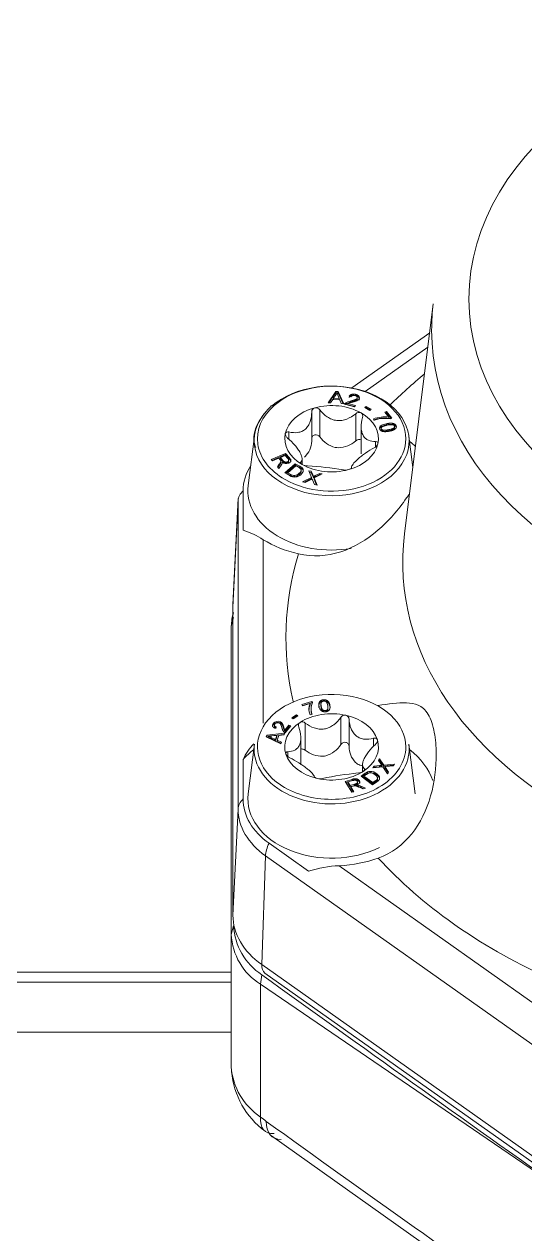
# Model space of a CAD drawing. Header units: millimetres. Extents: x 113490 to 142599, y -20467 to 115.
# Drawn here: x 125789 to 125818.9, y -7414.4 to -7342.2 of the extents above; entities that cross this region are included whole.
import ezdxf

# ---------------------------------------------------------------- set-up
doc = ezdxf.new("R2010")
doc.units = ezdxf.units.MM
doc.layers.add('DV1_0', color=7, linetype='Continuous')

msp = doc.modelspace()

# ---------------------------------------------------------------- linework, layer by layer
at = {"layer": 'DV1_0', "color": 7, "linetype": 'Continuous', "lineweight": 15}
for p, q in [((125813.425, -7358.865), (125811.701, -7372.603)), ((125813.206, -7360.609), (125808.559, -7363.895)), ((125807.138, -7364.785), (125807.606, -7364.104)), ((125807.606, -7364.175), (125807.185, -7364.788)), ((125807.413, -7364.587), (125807.278, -7364.794)), ((125807.83, -7364.613), (125807.413, -7364.587)), ((125807.595, -7364.314), (125807.46, -7364.514)), ((125807.46, -7364.514), (125807.799, -7364.534)), ((125807.46, -7364.514), (125807.46, -7364.585)), ((125807.46, -7364.585), (125807.799, -7364.605)), ((125807.606, -7364.104), (125807.606, -7364.175)), ((125807.606, -7364.104), (125807.749, -7364.113)), ((125807.749, -7364.183), (125807.606, -7364.175)), ((125807.799, -7364.534), (125807.718, -7364.333)), ((125807.749, -7364.113), (125807.749, -7364.183)), ((125807.749, -7364.113), (125808.07, -7364.842)), ((125808.038, -7364.84), (125807.749, -7364.183)), ((125807.799, -7364.534), (125807.799, -7364.605)), ((125807.92, -7364.833), (125807.83, -7364.613)), ((125808.501, -7364.435), (125808.388, -7364.395)), ((125808.881, -7364.542), (125808.881, -7364.471)), ((125806.16, -7365.334), (125806.16, -7366.953)), ((125807.278, -7364.794), (125807.138, -7364.785)), ((125808.07, -7364.842), (125807.92, -7364.833)), ((125808.725, -7365.029), (125808.108, -7364.86)), ((125808.153, -7364.808), (125808.153, -7364.872)), ((125808.31, -7364.826), (125808.31, -7364.897)), ((125808.31, -7364.826), (125808.767, -7364.951)), ((125808.734, -7365.012), (125808.31, -7364.897)), ((125808.481, -7364.682), (125808.481, -7364.753)), ((125808.767, -7364.951), (125808.725, -7365.029)), ((125809.342, -7365.062), (125809.422, -7364.996)), ((125809.63, -7365.235), (125809.342, -7365.062)), ((125809.422, -7365.066), (125809.391, -7365.092)), ((125809.422, -7364.996), (125809.422, -7365.066)), ((125809.422, -7364.996), (125809.71, -7365.169)), ((125809.661, -7365.21), (125809.422, -7365.066)), ((125809.71, -7365.169), (125809.63, -7365.235)), ((125810.522, -7365.345), (125810.623, -7365.302)), ((125810.77, -7365.643), (125810.522, -7365.345)), ((125810.623, -7365.302), (125810.623, -7365.373)), ((125810.623, -7365.302), (125810.951, -7365.697)), ((125809.907, -7365.818), (125809.843, -7365.741)), ((125810.623, -7365.373), (125810.565, -7365.397)), ((125810.908, -7365.715), (125810.623, -7365.373)), ((125810.77, -7365.643), (125810.77, -7365.714)), ((125810.951, -7365.697), (125810.869, -7365.731)), ((125802.736, -7366.77), (125802.369, -7369.729)), ((125809.114, -7366.21), (125809.114, -7367.824)), ((125810.258, -7366.179), (125810.258, -7366.25)), ((125810.311, -7366.304), (125810.311, -7366.375)), ((125811.111, -7366.279), (125811.111, -7366.208)), ((125812.197, -7368.654), (125811.963, -7366.77)), ((125803.74, -7368.178), (125804.591, -7367.806)), ((125803.81, -7368.258), (125803.74, -7368.178)), ((125804.591, -7367.877), (125803.785, -7368.23)), ((125804.188, -7368.093), (125803.81, -7368.258)), ((125804.269, -7368.185), (125804.188, -7368.093)), ((125804.567, -7367.927), (125804.285, -7368.05)), ((125804.285, -7368.05), (125804.435, -7368.221)), ((125804.285, -7368.05), (125804.285, -7368.121)), ((125804.285, -7368.121), (125804.435, -7368.292)), ((125804.733, -7368.117), (125804.567, -7367.927)), ((125804.591, -7367.806), (125804.824, -7368.073)), ((125804.591, -7367.806), (125804.591, -7367.877)), ((125804.824, -7368.144), (125804.591, -7367.877)), ((125804.782, -7368.286), (125804.782, -7368.216)), ((125805.585, -7368.464), (125805.585, -7368.116)), ((125804.117, -7368.608), (125804.224, -7368.451)), ((125804.204, -7368.708), (125804.117, -7368.608)), ((125804.224, -7368.522), (125804.144, -7368.639)), ((125804.344, -7368.502), (125804.204, -7368.708)), ((125804.224, -7368.451), (125804.224, -7368.522)), ((125804.312, -7368.344), (125804.312, -7368.273)), ((125804.4, -7368.321), (125804.4, -7368.384)), ((125804.558, -7368.972), (125805.178, -7368.418)), ((125805.178, -7368.488), (125804.607, -7369)), ((125805.209, -7368.541), (125804.735, -7368.965)), ((125805.178, -7368.418), (125805.448, -7368.569)), ((125805.178, -7368.418), (125805.178, -7368.488)), ((125805.448, -7368.639), (125805.178, -7368.488)), ((125805.374, -7368.634), (125805.209, -7368.541)), ((125805.526, -7368.878), (125805.526, -7368.807)), ((125805.579, -7368.655), (125805.579, -7368.726)), ((125805.65, -7368.759), (125805.65, -7368.829)), ((125806.151, -7369.239), (125805.985, -7368.839)), ((125805.985, -7368.839), (125806.133, -7368.875)), ((125806.133, -7368.946), (125806.017, -7368.917)), ((125806.133, -7368.875), (125806.223, -7369.088)), ((125806.133, -7368.875), (125806.133, -7368.946)), ((125806.223, -7369.159), (125806.133, -7368.946)), ((125804.841, -7369.131), (125804.558, -7368.972)), ((125804.735, -7368.965), (125804.903, -7369.059)), ((125804.735, -7368.965), (125804.735, -7369.036)), ((125804.735, -7369.036), (125804.903, -7369.129)), ((125805.138, -7369.127), (125805.138, -7369.198)), ((125805.617, -7369.497), (125806.151, -7369.239)), ((125805.768, -7369.534), (125805.617, -7369.497)), ((125806.151, -7369.31), (125805.714, -7369.521)), ((125806.119, -7369.36), (125805.768, -7369.534)), ((125806.187, -7369.323), (125806.12, -7369.36)), ((125806.151, -7369.239), (125806.151, -7369.31)), ((125806.207, -7369.374), (125806.187, -7369.323)), ((125806.331, -7369.67), (125806.207, -7369.374)), ((125806.223, -7369.088), (125806.223, -7369.159)), ((125806.259, -7369.189), (125806.259, -7369.259)), ((125806.783, -7369.032), (125806.3, -7369.271)), ((125806.3, -7369.271), (125806.484, -7369.708)), ((125806.3, -7369.271), (125806.3, -7369.342)), ((125806.451, -7369.7), (125806.3, -7369.342)), ((125806.484, -7369.708), (125806.331, -7369.67)), ((125806.371, -7369.131), (125806.646, -7368.999)), ((125806.646, -7369.07), (125806.371, -7369.202)), ((125806.371, -7369.131), (125806.371, -7369.202)), ((125806.646, -7368.999), (125806.783, -7369.032)), ((125806.646, -7368.999), (125806.646, -7369.07)), ((125806.687, -7369.08), (125806.646, -7369.07)), ((125802.062, -7372.395), (125802.062, -7370.039)), ((125801.767, -7370.5), (125801.454, -7376.833)), ((125801.349, -7378.126), (125801.49, -7377.605)), ((125801.449, -7377.016), (125801.449, -7395.416)), ((125801.349, -7378.126), (125801.349, -7396.527)), ((125805.573, -7382.794), (125806.174, -7382.624)), ((125806.174, -7382.624), (125806.174, -7382.695)), ((125806.174, -7382.624), (125806.209, -7382.687)), ((125805.617, -7382.871), (125805.573, -7382.794)), ((125806.174, -7382.695), (125805.607, -7382.855)), ((125806.071, -7382.743), (125805.617, -7382.871)), ((125806.186, -7383.372), (125806.068, -7383.405)), ((125806.071, -7382.743), (125806.071, -7382.814)), ((125806.12, -7383.067), (125806.12, -7383.138)), ((125806.128, -7383.179), (125806.128, -7383.25)), ((125806.195, -7382.732), (125806.174, -7382.695)), ((125806.71, -7382.781), (125806.71, -7382.852)), ((125807.129, -7383.048), (125807.129, -7382.977)), ((125803.933, -7384.029), (125803.933, -7384.1)), ((125804.557, -7384.339), (125804.801, -7384.038)), ((125804.801, -7384.109), (125804.557, -7384.409)), ((125804.904, -7384.08), (125804.575, -7384.485)), ((125804.801, -7384.038), (125804.904, -7384.08)), ((125804.801, -7384.038), (125804.801, -7384.109)), ((125804.86, -7384.133), (125804.801, -7384.109)), ((125804.963, -7383.587), (125805.248, -7383.412)), ((125805.043, -7383.653), (125804.963, -7383.587)), ((125805.248, -7383.483), (125805.012, -7383.627)), ((125805.329, -7383.478), (125805.043, -7383.653)), ((125805.248, -7383.412), (125805.248, -7383.483)), ((125805.248, -7383.412), (125805.329, -7383.478)), ((125805.279, -7383.508), (125805.248, -7383.483)), ((125808.389, -7383.685), (125808.389, -7385.304)), ((125803.441, -7384.722), (125803.475, -7384.623)), ((125804.323, -7385.152), (125803.441, -7384.722)), ((125803.475, -7384.694), (125803.462, -7384.732)), ((125803.475, -7384.623), (125804.543, -7384.509)), ((125804.518, -7384.582), (125803.475, -7384.694)), ((125803.475, -7384.623), (125803.475, -7384.694)), ((125803.56, -7384.692), (125803.56, -7384.763)), ((125803.733, -7384.761), (125803.992, -7384.886)), ((125803.733, -7384.761), (125803.733, -7384.832)), ((125803.733, -7384.832), (125803.992, -7384.956)), ((125804.072, -7384.652), (125803.778, -7384.678)), ((125804.04, -7384.146), (125803.966, -7384.219)), ((125803.992, -7384.886), (125804.072, -7384.652)), ((125803.992, -7384.956), (125804.072, -7384.723)), ((125804.072, -7384.652), (125804.072, -7384.723)), ((125804.186, -7384.642), (125804.088, -7384.93)), ((125804.508, -7384.612), (125804.186, -7384.642)), ((125804.487, -7384.152), (125804.487, -7384.223)), ((125804.543, -7384.509), (125804.508, -7384.612)), ((125804.557, -7384.339), (125804.557, -7384.409)), ((125805.507, -7386.405), (125805.507, -7384.787)), ((125802.736, -7385.171), (125802.369, -7388.13)), ((125803.992, -7384.886), (125803.992, -7384.956)), ((125804.088, -7384.93), (125804.088, -7385)), ((125804.088, -7384.93), (125804.356, -7385.055)), ((125804.335, -7385.116), (125804.088, -7385)), ((125804.356, -7385.055), (125804.323, -7385.152)), ((125812.33, -7388.13), (125811.963, -7385.171)), ((125802.062, -7388.439), (125802.062, -7386.082)), ((125810.14, -7386.133), (125810.207, -7386.042)), ((125810.283, -7386.345), (125810.14, -7386.133)), ((125810.207, -7386.113), (125810.165, -7386.17)), ((125810.207, -7386.042), (125810.467, -7386.416)), ((125810.207, -7386.042), (125810.207, -7386.113)), ((125810.467, -7386.486), (125810.207, -7386.113)), ((125809.104, -7387.071), (125809.356, -7386.905)), ((125809.356, -7386.976), (125809.154, -7387.109)), ((125809.191, -7386.381), (125809.191, -7386.815)), ((125809.436, -7386.967), (125809.282, -7387.068)), ((125809.497, -7386.826), (125809.497, -7386.897)), ((125809.653, -7386.793), (125809.653, -7386.864)), ((125809.815, -7386.571), (125809.888, -7386.473)), ((125810.4, -7386.515), (125809.815, -7386.571)), ((125809.888, -7386.543), (125809.872, -7386.566)), ((125809.888, -7386.473), (125810.2, -7386.442)), ((125809.888, -7386.473), (125809.888, -7386.543)), ((125810.2, -7386.513), (125809.888, -7386.543)), ((125810.2, -7386.442), (125810.2, -7386.513)), ((125810.346, -7386.432), (125810.346, -7386.503)), ((125810.68, -7386.928), (125810.4, -7386.515)), ((125810.467, -7386.416), (125811.105, -7386.353)), ((125810.467, -7386.416), (125810.467, -7386.486)), ((125811.049, -7386.429), (125810.467, -7386.486)), ((125810.597, -7386.497), (125810.523, -7386.503)), ((125810.523, -7386.503), (125810.564, -7386.555)), ((125810.523, -7386.503), (125810.523, -7386.573)), ((125810.564, -7386.626), (125810.523, -7386.573)), ((125810.564, -7386.555), (125810.754, -7386.828)), ((125810.564, -7386.555), (125810.564, -7386.626)), ((125810.729, -7386.862), (125810.564, -7386.626)), ((125811.03, -7386.455), (125810.597, -7386.496)), ((125810.754, -7386.828), (125810.68, -7386.928)), ((125811.105, -7386.353), (125811.03, -7386.455)), ((125808.161, -7387.389), (125808.569, -7387.266)), ((125808.553, -7388.04), (125808.161, -7387.389)), ((125808.569, -7387.337), (125808.197, -7387.449)), ((125808.617, -7387.337), (125808.326, -7387.424)), ((125808.326, -7387.424), (125808.456, -7387.64)), ((125808.326, -7387.424), (125808.326, -7387.495)), ((125808.326, -7387.495), (125808.456, -7387.71)), ((125808.456, -7387.64), (125808.717, -7387.561)), ((125808.456, -7387.71), (125808.717, -7387.631)), ((125808.456, -7387.64), (125808.456, -7387.71)), ((125808.642, -7387.671), (125808.501, -7387.714)), ((125808.501, -7387.714), (125808.675, -7388.003)), ((125808.501, -7387.714), (125808.501, -7387.785)), ((125808.851, -7387.6), (125808.851, -7387.671)), ((125808.891, -7387.499), (125808.891, -7387.428)), ((125808.944, -7387.61), (125808.944, -7387.681)), ((125809.097, -7387.667), (125809.363, -7387.796)), ((125809.097, -7387.667), (125809.097, -7387.738)), ((125809.786, -7387.588), (125809.104, -7387.071)), ((125809.282, -7387.068), (125809.803, -7387.463)), ((125809.282, -7387.068), (125809.282, -7387.139)), ((125809.282, -7387.139), (125809.803, -7387.534)), ((125810.051, -7387.414), (125809.786, -7387.588)), ((125809.803, -7387.463), (125809.959, -7387.36)), ((125809.803, -7387.534), (125809.959, -7387.431)), ((125809.803, -7387.463), (125809.803, -7387.534)), ((125810.09, -7387.271), (125810.09, -7387.2)), ((125810.09, -7387.206), (125810.09, -7387.277)), ((125808.639, -7388.014), (125808.501, -7387.785)), ((125808.675, -7388.003), (125808.553, -7388.04)), ((125809.211, -7387.842), (125809.007, -7387.743)), ((125809.273, -7387.823), (125809.097, -7387.738)), ((125809.363, -7387.796), (125809.211, -7387.842)), ((125801.45, -7395.379), (125801.763, -7389.039)), ((125805.968, -7392.749), (125803.611, -7391.083)), ((125801.349, -7396.527), (125801.49, -7396.005)), ((125801.349, -7396.527), (125801.349, -7404.43)), ((125803.356, -7398.829), (125821.756, -7411.84)), ((125801.349, -7399.37), (125703.061, -7399.37)), ((125801.349, -7402.37), (125703.061, -7402.37)), ((125803.747, -7408.558), (125821.503, -7421.115))]:
    msp.add_line(p, q, dxfattribs=at)
at = {"layer": 'DV1_0', "color": 7, "linetype": 'Continuous', "lineweight": 20}
for p, q in [((125809.359, -7364.106), (125813.099, -7361.461)), ((125808.795, -7364.287), (125808.795, -7364.358)), ((125808.868, -7364.515), (125808.868, -7364.586)), ((125806.648, -7365.201), (125806.648, -7366.82)), ((125808.79, -7365.437), (125808.79, -7367.056)), ((125810.623, -7366.034), (125810.623, -7366.105)), ((125804.801, -7366.527), (125804.801, -7366.971)), ((125810.317, -7366.335), (125810.317, -7366.405)), ((125810.765, -7366.392), (125810.765, -7366.462)), ((125811.203, -7366.159), (125811.203, -7366.229)), ((125809.979, -7367.098), (125809.979, -7367.412)), ((125804.435, -7368.221), (125804.435, -7368.292)), ((125804.824, -7368.073), (125804.824, -7368.144)), ((125804.708, -7368.307), (125804.708, -7368.377)), ((125805.448, -7368.569), (125805.448, -7368.639)), ((125805.502, -7368.322), (125805.502, -7368.392)), ((125804.903, -7369.059), (125804.903, -7369.129)), ((125805.414, -7368.994), (125805.414, -7369.064)), ((125801.45, -7376.979), (125801.763, -7370.638)), ((125801.763, -7370.638), (125801.763, -7389.039)), ((125803.262, -7383.917), (125803.262, -7372.958)), ((125801.45, -7395.379), (125801.45, -7376.979)), ((125806.858, -7382.518), (125806.858, -7382.589)), ((125806.722, -7382.894), (125806.722, -7382.965)), ((125806.97, -7383.164), (125806.97, -7383.235)), ((125807.243, -7382.849), (125807.243, -7382.919)), ((125803.877, -7383.918), (125803.877, -7383.989)), ((125804.273, -7383.825), (125804.273, -7383.896)), ((125805.774, -7383.904), (125805.774, -7385.523)), ((125807.89, -7383.574), (125807.89, -7385.193)), ((125809.852, -7384.816), (125809.852, -7385.298)), ((125804.734, -7385.615), (125804.734, -7385.904)), ((125809.311, -7386.638), (125809.311, -7386.725)), ((125809.356, -7386.905), (125809.356, -7386.976)), ((125810.047, -7386.928), (125810.047, -7386.999)), ((125808.569, -7387.266), (125808.569, -7387.337)), ((125808.717, -7387.561), (125808.717, -7387.631)), ((125809.004, -7387.345), (125809.004, -7387.416)), ((125809.959, -7387.36), (125809.959, -7387.431)), ((125803.178, -7398.329), (125803.399, -7391.832)), ((125803.399, -7391.832), (125821.8, -7404.843)), ((125819.517, -7400.705), (125807.803, -7392.423)), ((125821.579, -7411.34), (125803.178, -7398.329)), ((125801.349, -7398.77), (125703.061, -7398.77)), ((125803.107, -7399.498), (125803.183, -7398.934)), ((125803.107, -7399.498), (125821.507, -7412.055)), ((125803.107, -7399.498), (125803.107, -7407.43))]:
    msp.add_line(p, q, dxfattribs=at)
at = {"layer": 'DV1_0', "color": 7, "linetype": 'Continuous', "lineweight": 15}
for centre, radius, start, end in [((125806.896, -7363.856), 0.835, 326.76719, 337.00782), ((125809.127, -7363.759), 1.521, 196.1417, 202.13545), ((125806.411, -7365.321), 0.251, 106.60504, 182.89225), ((125806.404, -7365.371), 0.297, 34.91233, 102.62416), ((125808.6, -7365.483), 0.81, 98.47469, 123.52832), ((125808.6, -7365.553), 0.81, 98.47469, 123.52832), ((125808.985, -7365.644), 0.285, 64.96499, 133.3697), ((125810.518, -7367.694), 2.067, 83.01826, 109.06819), ((125810.518, -7367.765), 2.067, 83.01826, 109.06819), ((125810.453, -7367.337), 1.614, 100.15727, 109.76352), ((125810.576, -7368.038), 2.326, 82.75824, 100.09164), ((125810.712, -7366.79), 0.761, 96.74828, 126.66299), ((125810.358, -7366.292), 0.151, 131.68706, 203.95598), ((125810.358, -7366.363), 0.151, 131.68706, 164.69094), ((125810.712, -7366.861), 0.761, 96.74828, 126.66299), ((125810.883, -7366.986), 0.894, 82.54921, 104.6487), ((125804.758, -7367.018), 1.404, 320.13155, 2.65368), ((125807.911, -7365.949), 1.535, 214.5954, 257.11323), ((125807.726, -7365.878), 1.587, 270.89915, 312.06818), ((125809.73, -7367.087), 0.412, 294.04989, 339.34644), ((125804.06, -7368.379), 0.285, 31.35925, 43.02086), ((125805.125, -7367.1), 1.096, 252.7979, 259.43244), ((125804.015, -7368.273), 0.401, 325.08882, 343.50546), ((125804.641, -7368.07), 0.347, 226.16018, 293.56208), ((125804.225, -7368.353), 0.178, 348.93305, 10.35719), ((125805.166, -7369.053), 0.468, 45.42235, 63.69617), ((125805.081, -7369.269), 0.791, 50.94858, 62.33201), ((125805.081, -7369.339), 0.791, 50.94858, 62.33201), ((125805.441, -7368.824), 0.218, 17.40892, 50.83385), ((125805.441, -7368.895), 0.218, 17.40892, 50.83385), ((125805.929, -7367.849), 0.706, 241.52734, 268.36689), ((125804.684, -7389.51), 20.992, 80.77033, 86.65376), ((125808.17, -7368.116), 0.684, 259.9524, 286.05942), ((125805.133, -7368.667), 0.548, 237.84952, 314.9645), ((125805.127, -7368.725), 0.402, 236.07984, 271.54281), ((125805.127, -7368.795), 0.402, 236.07984, 271.54281), ((125805.079, -7368.651), 0.479, 277.09399, 314.44818), ((125805.079, -7368.722), 0.479, 277.09399, 314.44818), ((125805.655, -7369.348), 0.625, 14.7727, 24.56936), ((125805.655, -7369.419), 0.625, 14.7727, 24.56936), ((125806.971, -7370.451), 1.449, 114.46203, 119.44375), ((125806.971, -7370.521), 1.449, 114.46203, 119.44375), ((125800.769, -7376.716), 4.51, 56.44006, 73.33822), ((125805.211, -7378.342), 3.867, 164.40662, 176.79847), ((125806.77, -7383.077), 0.774, 154.41819, 205.0641), ((125806.77, -7383.148), 0.774, 154.41819, 180.25463), ((125806.975, -7383.067), 0.855, 153.61327, 187.56835), ((125806.793, -7383.084), 0.672, 188.10876, 205.36106), ((125806.793, -7383.155), 0.672, 188.10876, 199.50009), ((125807.002, -7382.866), 0.408, 185.44356, 230.74277), ((125806.935, -7382.883), 0.355, 237.43722, 277.61131), ((125804.138, -7384.141), 0.343, 66.95249, 139.6572), ((125804.138, -7384.211), 0.343, 66.95249, 139.6572), ((125804.123, -7384.099), 0.215, 67.07489, 138.17477), ((125805.59, -7384.114), 0.279, 48.72144, 117.81553), ((125808.141, -7383.732), 0.296, 79.73603, 147.74678), ((125808.133, -7383.689), 0.256, 0.78189, 76.26694), ((125803.421, -7380.755), 3.94, 272.01492, 275.19205), ((125803.044, -7386.24), 1.632, 65.00683, 71.55718), ((125803.044, -7386.311), 1.632, 65.00683, 71.55718), ((125805.184, -7387.522), 3.438, 136.0604, 155.24731), ((125806.769, -7384.341), 1.545, 229.88966, 272.03658), ((125806.581, -7384.37), 1.547, 285.90243, 327.84668), ((125809.759, -7385.299), 1.37, 180.23305, 224.18338), ((125805.013, -7385.57), 0.439, 204.91703, 247.77695), ((125810.753, -7405.548), 18.75, 95.59455, 102.1441), ((125809.474, -7385.309), 1.188, 241.20276, 256.09851), ((125808.88, -7386.197), 0.693, 273.73392, 301.25563), ((125809.844, -7387.613), 0.86, 113.85426, 124.58788), ((125809.844, -7387.683), 0.86, 113.85426, 124.58788), ((125809.756, -7387.416), 0.551, 109.13813, 125.44182), ((125809.666, -7387.235), 0.442, 91.74517, 112.50833), ((125809.666, -7387.306), 0.442, 91.74517, 112.50833), ((125809.665, -7387.306), 0.421, 48.13052, 102.33194), ((125809.663, -7387.404), 0.611, 51.11683, 90.98998), ((125809.663, -7387.474), 0.611, 51.11683, 90.98998), ((125810.382, -7388.041), 1.609, 91.28296, 96.48996), ((125810.382, -7388.111), 1.609, 91.28296, 96.48996), ((125811.043, -7385.863), 0.9, 212.38112, 219.22275), ((125806.662, -7386.575), 0.66, 256.20674, 282.79175), ((125808.81, -7388.195), 0.55, 100.31655, 107.82426), ((125808.844, -7388.09), 0.49, 78.20116, 89.0915), ((125808.844, -7388.16), 0.49, 78.20116, 89.0915), ((125808.737, -7388.408), 0.824, 64.11171, 75.48068), ((125808.737, -7388.479), 0.824, 64.11171, 75.48068), ((125808.148, -7399.68), 7.266, 92.72077, 107.46053), ((125805.2, -7395.815), 3.714, 182.94141, 237.11538), ((125806.312, -7404.288), 4.957, 184.90982, 233.60566)]:
    msp.add_arc(centre, radius, start, end, dxfattribs=at)
at = {"layer": 'DV1_0', "color": 7, "linetype": 'Continuous', "lineweight": 20}
for centre, radius, start, end in [((125805.063, -7396.335), 3.719, 182.95264, 238.25516), ((125805.297, -7404.133), 3.959, 184.31134, 236.41105), ((125808.794, -7400.275), 9.14, 231.52122, 234.18567), ((126473.082, -6479.476), 1144.548, 234.192295, 235.278923)]:
    msp.add_arc(centre, radius, start, end, dxfattribs=at)
msp.add_ellipse((125838.761, -7358.591), major_axis=(-23.211, 0), ratio=0.707107, dxfattribs=at)
at = {"layer": 'DV1_0', "color": 7, "linetype": 'Continuous', "lineweight": 15}
for centre, major_axis, ratio, start_param, end_param in [((125838.761, -7360.455), (-25.436, 0), 0.707107, 6.194678, 6.283185), ((125807.349, -7367.056), (-4.631, 0), 0.707107, 0, 5.597137), ((125807.349, -7366.927), (4.432, 0), 0.707107, 0, 2.456624), ((125807.349, -7366.927), (-2.8, 0), 0.707107, 5.081401, 6.128599), ((125807.349, -7366.927), (-2.8, 0), 0.707107, 4.034204, 5.081401), ((125808.309, -7364.909), (-0.213, 0), 0.707107, 5.541333, 5.95137), ((125807.349, -7367.056), (-4.631, 0), 0.707107, 5.757295, 6.283185), ((125807.349, -7366.927), (-2.8, 0), 0.707107, 2.987006, 4.034204), ((125807.349, -7366.927), (2.8, 0), 0.707107, 2.987006, 4.034204), ((125810.953, -7366.206), (0.158, 0), 0.707107, 0.264558, 1.273013), ((125807.349, -7366.927), (4.432, 0), 0.707107, 4.034204, 6.283185), ((125807.925, -7366.253), (-1.721, 0), 0.707107, 1.362616, 1.469804), ((125807.349, -7366.927), (2.8, 0), 0.707107, 5.081401, 6.128599), ((125807.349, -7370.039), (-6.25, 0), 0.707107, 3.783564, 3.872694), ((125804.439, -7367.207), (1.721, 0), 0.707107, -0.731779, -0.624591), ((125807.349, -7370.039), (-5.287, 0), 0.707107, 5.864567, 6.283185), ((125807.349, -7366.927), (2.8, 0), 0.707107, 4.034204, 5.081401), ((125807.349, -7370.039), (5, 0), 0.707107, 3.053992, 4.948407), ((125807.349, -7370.638), (5.586, 0), 0.707107, 3.106665, 3.141593), ((125807.349, -7369.614), (-6.25, 0), 0.707107, 0.858038, 1.247746), ((125807.349, -7376.979), (-5.899, 0), 0.707107, 6.248257, 6.283185), ((125802.949, -7377.016), (1.5, 0), 0.707107, 3.106686, 3.141593), ((125807.349, -7385.328), (4.432, 0), 0.707107, 0, 3.875749), ((125806.886, -7382.7), (-0.158, 0), 0.707107, 4.825138, 5.833593), ((125807.349, -7385.328), (-2.8, 0), 0.707107, 4.405993, 5.453191), ((125807.349, -7385.328), (2.8, 0), 0.707107, 2.311598, 3.358796), ((125807.349, -7385.328), (2.8, 0), 0.707107, 0.217203, 1.2644), ((125804.674, -7384.352), (-0.213, 0), 0.707107, 0.677135, 1.087172), ((125807.349, -7388.439), (-6.25, 0), 0.707107, 5.552084, 5.720683), ((125807.349, -7385.457), (-4.631, 0), 0.707107, 0, 3.229193), ((125807.349, -7385.457), (-4.631, 0), 0.707107, 6.195585, 6.283185), ((125807.349, -7385.328), (-2.8, 0), 0.707107, 2.311598, 3.358796), ((125807.349, -7385.328), (4.432, 0), 0.707107, 5.453191, 6.283185), ((125807.349, -7388.439), (-6.25, 0), 0.707107, 3.391745, 3.872694), ((125807.349, -7385.328), (-2.8, 0), 0.707107, 0.217203, 1.2644), ((125806.544, -7384.685), (1.721, 0), 0.707107, 4.875998, 4.983186), ((125810.107, -7385.482), (-1.721, 0), 0.707107, 0.687208, 0.794395), ((125807.349, -7385.328), (2.8, 0), 0.707107, 4.405993, 5.453191), ((125807.349, -7388.439), (5.287, 0), 0.707107, 3.141593, 3.926991), ((125807.349, -7388.439), (5, 0), 0.707107, 3.053992, 5.322182), ((125807.349, -7389.039), (-5.586, 0), 0.707107, 0, 0.785398), ((125807.349, -7388.015), (6.25, 0), 0.707107, 4.785029, 5.174737), ((125802.949, -7395.416), (1.5, 0), 0.707107, 3.106686, 3.141593), ((125824.478, -7412.117), (-57.3, 40.501), 0.023272, 1.206524, 1.535376)]:
    msp.add_ellipse(centre, major_axis=major_axis, ratio=ratio, start_param=start_param, end_param=end_param, dxfattribs=at)
at = {"layer": 'DV1_0', "color": 7, "linetype": 'Continuous', "lineweight": 20}
for centre, major_axis, ratio, start_param, end_param in [((125838.761, -7360.455), (-25.436, 0), 0.707107, 0, 2.650107), ((125838.761, -7378.815), (-34.139, 0), 0.707107, -0.71125, -0.613658), ((125807.349, -7366.927), (4.432, 0), 0.707107, 2.456624, 4.034204), ((125803.262, -7370.675), (-1.5, 0), 0.707107, 5.639684, 6.248279), ((125838.761, -7374.301), (27.166, 0), 0.707107, 3.053085, 6.283185), ((125838.761, -7378.815), (34.139, 0), 0.707107, 2.932554, 3.299699), ((125807.349, -7385.328), (4.432, 0), 0.707107, 3.875749, 5.453191), ((125803.262, -7389.076), (-1.5, 0), 0.707107, 5.639684, 6.248279), ((125804.459, -7391.119), (-0.866, -1.225), 0.5, 5.024204, 5.632799), ((125838.761, -7378.815), (-34.139, 0), 0.707107, 0.57636, 0.994436), ((125807.349, -7395.379), (5.899, 0), 0.707107, 3.141593, 3.926991), ((125804.238, -7397.617), (-0.866, -1.225), 0.5, 5.632799, 6.256152)]:
    msp.add_ellipse(centre, major_axis=major_axis, ratio=ratio, start_param=start_param, end_param=end_param, dxfattribs=at)
at = {"layer": 'DV1_0', "color": 7, "linetype": 'Continuous', "lineweight": 15}
for points, degree in [([(125808.388, -7364.395), (125808.45, -7364.305), (125808.662, -7364.251), (125808.795, -7364.287)], 2), ([(125808.795, -7364.358), (125808.662, -7364.321), (125808.45, -7364.376), (125808.388, -7364.465)], 2), ([(125808.481, -7364.682), (125808.68, -7364.635), (125808.843, -7364.561), (125808.868, -7364.515)], 2), ([(125808.868, -7364.586), (125808.843, -7364.632), (125808.68, -7364.706), (125808.481, -7364.753)], 2), ([(125808.755, -7364.353), (125808.673, -7364.331), (125808.535, -7364.374), (125808.501, -7364.435)], 2), ([(125808.985, -7364.549), (125808.964, -7364.589), (125808.876, -7364.653), (125808.723, -7364.708), (125808.56, -7364.749)], 2), ([(125808.868, -7364.515), (125808.895, -7364.467), (125808.833, -7364.374), (125808.755, -7364.353)], 2), ([(125808.795, -7364.287), (125808.929, -7364.324), (125809.028, -7364.472), (125808.985, -7364.549)], 2), ([(125808.985, -7364.62), (125809.028, -7364.542), (125808.929, -7364.394), (125808.795, -7364.358)], 2), ([(125808.881, -7364.542), (125808.881, -7364.563), (125808.868, -7364.586)], 2), ([(125808.56, -7364.749), (125808.424, -7364.781), (125808.341, -7364.809), (125808.31, -7364.826)], 2), ([(125810.623, -7366.034), (125810.794, -7366), (125811.022, -7366.009), (125811.173, -7366.084), (125811.203, -7366.159)], 2), ([(125810.799, -7366.478), (125810.63, -7366.511), (125810.402, -7366.504), (125810.25, -7366.428), (125810.22, -7366.354)], 2), ([(125810.657, -7366.12), (125810.419, -7366.168), (125810.294, -7366.277), (125810.317, -7366.335)], 2), ([(125810.317, -7366.335), (125810.34, -7366.392), (125810.528, -7366.439), (125810.765, -7366.392)], 2), ([(125810.317, -7366.405), (125810.34, -7366.462), (125810.528, -7366.509), (125810.765, -7366.462)], 2), ([(125811.203, -7366.229), (125811.173, -7366.155), (125811.022, -7366.079), (125810.794, -7366.071), (125810.623, -7366.105)], 2), ([(125810.765, -7366.392), (125811.003, -7366.344), (125811.128, -7366.235), (125811.105, -7366.177)], 2), ([(125810.765, -7366.462), (125811.003, -7366.415), (125811.128, -7366.306), (125811.105, -7366.248)], 2), ([(125811.203, -7366.159), (125811.224, -7366.213), (125811.195, -7366.308), (125811.099, -7366.385), (125810.942, -7366.449), (125810.799, -7366.478)], 2), ([(125804.224, -7368.451), (125804.27, -7368.383), (125804.311, -7368.302), (125804.313, -7368.252), (125804.304, -7368.231)], 2), ([(125804.435, -7368.221), (125804.483, -7368.276), (125804.568, -7368.323), (125804.667, -7368.324), (125804.708, -7368.307)], 2), ([(125804.708, -7368.307), (125804.768, -7368.28), (125804.792, -7368.184), (125804.733, -7368.117)], 2), ([(125804.824, -7368.073), (125804.894, -7368.153), (125804.922, -7368.257), (125804.849, -7368.358), (125804.779, -7368.389)], 2), ([(125804.435, -7368.292), (125804.483, -7368.346), (125804.568, -7368.394), (125804.667, -7368.395), (125804.708, -7368.377)], 2), ([(125805.414, -7368.994), (125805.512, -7368.906), (125805.536, -7368.768), (125805.495, -7368.72)], 2), ([(125805.65, -7368.759), (125805.671, -7368.83), (125805.603, -7368.98), (125805.52, -7369.055)], 2), ([(125806.596, -7382.905), (125806.574, -7382.78), (125806.621, -7382.622), (125806.749, -7382.528), (125806.858, -7382.518)], 2), ([(125806.858, -7382.589), (125806.749, -7382.598), (125806.621, -7382.693), (125806.574, -7382.851), (125806.596, -7382.975)], 2), ([(125806.743, -7382.651), (125806.692, -7382.721), (125806.722, -7382.894)], 2), ([(125806.858, -7382.518), (125806.937, -7382.511), (125807.066, -7382.546), (125807.159, -7382.625), (125807.225, -7382.744), (125807.243, -7382.849)], 2), ([(125807.243, -7382.919), (125807.225, -7382.815), (125807.159, -7382.696), (125807.066, -7382.617), (125806.937, -7382.582), (125806.858, -7382.589)], 2), ([(125807.117, -7382.86), (125807.087, -7382.686), (125806.953, -7382.582), (125806.868, -7382.59)], 2), ([(125806.71, -7382.851), (125806.71, -7382.901), (125806.722, -7382.965)], 2), ([(125806.722, -7382.894), (125806.752, -7383.067), (125806.886, -7383.171), (125806.97, -7383.164)], 2), ([(125806.722, -7382.965), (125806.752, -7383.138), (125806.886, -7383.242), (125806.97, -7383.235)], 2), ([(125806.97, -7383.164), (125807.053, -7383.157), (125807.147, -7383.032), (125807.117, -7382.86)], 2), ([(125807.243, -7382.849), (125807.264, -7382.972), (125807.219, -7383.13), (125807.09, -7383.225), (125806.982, -7383.235)], 2), ([(125803.966, -7384.219), (125803.85, -7384.162), (125803.806, -7384.006), (125803.877, -7383.918)], 2), ([(125803.877, -7383.989), (125803.822, -7384.058), (125803.823, -7384.12)], 2), ([(125803.963, -7383.956), (125803.919, -7384.01), (125803.959, -7384.113), (125804.04, -7384.146)], 2), ([(125804.382, -7384.198), (125804.346, -7384.051), (125804.268, -7383.926), (125804.207, -7383.901)], 2), ([(125804.273, -7383.825), (125804.325, -7383.846), (125804.401, -7383.917), (125804.455, -7384.032), (125804.487, -7384.152)], 2), ([(125804.487, -7384.223), (125804.455, -7384.103), (125804.401, -7383.987), (125804.325, -7383.917), (125804.273, -7383.896)], 2), ([(125804.508, -7384.446), (125804.462, -7384.407), (125804.404, -7384.293), (125804.382, -7384.198)], 2), ([(125804.487, -7384.152), (125804.512, -7384.252), (125804.538, -7384.314), (125804.557, -7384.339)], 2), ([(125804.557, -7384.409), (125804.538, -7384.385), (125804.512, -7384.323), (125804.487, -7384.223)], 2), ([(125810.09, -7387.206), (125810.092, -7387.159), (125810.023, -7387.052), (125809.945, -7386.993)], 2), ([(125810.047, -7386.928), (125810.124, -7386.987), (125810.205, -7387.104), (125810.223, -7387.203), (125810.196, -7387.285), (125810.117, -7387.37), (125810.051, -7387.414)], 2), ([(125808.569, -7387.266), (125808.692, -7387.229), (125808.841, -7387.226), (125808.971, -7387.292), (125809.004, -7387.345)], 2), ([(125809.004, -7387.416), (125808.971, -7387.362), (125808.841, -7387.297), (125808.692, -7387.3), (125808.569, -7387.337)], 2), ([(125808.878, -7387.383), (125808.85, -7387.337), (125808.72, -7387.306), (125808.617, -7387.337)], 2), ([(125809.007, -7387.743), (125808.918, -7387.701), (125808.812, -7387.659), (125808.742, -7387.65), (125808.711, -7387.654)], 2), ([(125808.717, -7387.561), (125808.801, -7387.536), (125808.88, -7387.483), (125808.897, -7387.414), (125808.878, -7387.383)], 2), ([(125809.004, -7387.345), (125809.045, -7387.415), (125808.975, -7387.548), (125808.851, -7387.6)], 2), ([(125809.026, -7387.492), (125809.027, -7387.454), (125809.004, -7387.416)], 2), ([(125809.959, -7387.36), (125810.031, -7387.313), (125810.089, -7387.239), (125810.09, -7387.206)], 2), ([(125809.959, -7387.431), (125810.031, -7387.383), (125810.089, -7387.31), (125810.09, -7387.277)], 2), ([(125803.906, -7408.413), (125803.357, -7408.464), (125803.047, -7408.083), (125803.107, -7407.43)], 3), ([(125803.446, -7407.687), (125803.437, -7408.361), (125803.779, -7408.779), (125804.332, -7408.769)], 3)]:
    msp.add_open_spline(points, degree=degree, dxfattribs=at)
for points, degree, knots in [([(125803.766, -7364.952), (125803.457, -7365.273), (125802.927, -7365.87), (125802.607, -7366.844), (125802.771, -7367.333), (125802.812, -7367.452)], 3, [0, 0, 0, 0, 0.402586, 0.875716, 1, 1, 1, 1]), ([(125804.801, -7366.527), (125804.981, -7366.567), (125805.155, -7366.581), (125805.408, -7366.544), (125805.489, -7366.523), (125805.642, -7366.456), (125805.715, -7366.41), (125805.844, -7366.297), (125805.901, -7366.229), (125805.999, -7366.076), (125806.038, -7365.992), (125806.133, -7365.724), (125806.161, -7365.532), (125806.16, -7365.334)], 3, [0, 0, 0, 0, 0.25, 0.25, 0.375, 0.375, 0.5, 0.5, 0.625, 0.625, 0.75, 0.75, 1, 1, 1, 1]), ([(125806.648, -7365.201), (125806.772, -7365.364), (125806.917, -7365.509), (125807.175, -7365.681), (125807.265, -7365.729), (125807.457, -7365.802), (125807.558, -7365.828), (125807.761, -7365.85), (125807.864, -7365.848), (125808.068, -7365.817), (125808.166, -7365.79), (125808.456, -7365.679), (125808.63, -7365.569), (125808.79, -7365.437)], 3, [0, 0, 0, 0, 0.25, 0.25, 0.375, 0.375, 0.5, 0.5, 0.625, 0.625, 0.75, 0.75, 1, 1, 1, 1]), ([(125809.106, -7365.385), (125809.152, -7365.412), (125809.185, -7365.455), (125809.215, -7365.557), (125809.213, -7365.614), (125809.197, -7365.668)], 3, [0, 0, 0, 0, 0.5, 0.5, 1, 1, 1, 1]), ([(125809.197, -7365.668), (125809.14, -7365.86), (125809.111, -7366.051), (125809.116, -7366.33), (125809.126, -7366.419), (125809.164, -7366.587), (125809.193, -7366.665), (125809.266, -7366.8), (125809.312, -7366.859), (125809.418, -7366.955), (125809.478, -7366.993), (125809.672, -7367.079), (125809.819, -7367.1), (125809.979, -7367.098)], 3, [0, 0, 0, 0, 0.25, 0.25, 0.375, 0.375, 0.5, 0.5, 0.625, 0.625, 0.75, 0.75, 1, 1, 1, 1]), ([(125804.72, -7366.893), (125804.674, -7366.855), (125804.635, -7366.809), (125804.584, -7366.714), (125804.574, -7366.664), (125804.583, -7366.622)], 3, [0, 0, 0, 0, 0.5, 0.5, 1, 1, 1, 1]), ([(125804.583, -7366.622), (125804.592, -7366.581), (125804.62, -7366.55), (125804.7, -7366.517), (125804.749, -7366.516), (125804.801, -7366.527)], 3, [0, 0, 0, 0, 0.5, 0.5, 1, 1, 1, 1]), ([(125806.648, -7366.82), (125806.613, -7366.773), (125806.565, -7366.735), (125806.457, -7366.69), (125806.395, -7366.685), (125806.284, -7366.715), (125806.237, -7366.749), (125806.175, -7366.841), (125806.16, -7366.896), (125806.16, -7366.953)], 3, [0, 0, 0, 0, 0.25, 0.25, 0.5, 0.5, 0.75, 0.75, 1, 1, 1, 1]), ([(125805.502, -7368.322), (125805.559, -7368.265), (125805.588, -7368.196), (125805.583, -7368.058), (125805.573, -7368.007), (125805.535, -7367.893), (125805.506, -7367.829), (125805.432, -7367.694), (125805.386, -7367.621), (125805.28, -7367.472), (125805.221, -7367.396), (125805.027, -7367.169), (125804.88, -7367.025), (125804.72, -7366.893)], 3, [0, 0, 0, 0, 0.25, 0.25, 0.375, 0.375, 0.5, 0.5, 0.625, 0.625, 0.75, 0.75, 1, 1, 1, 1]), ([(125809.898, -7367.463), (125809.718, -7367.558), (125809.543, -7367.666), (125809.29, -7367.844), (125809.21, -7367.904), (125809.057, -7368.025), (125808.984, -7368.085), (125808.855, -7368.198), (125808.798, -7368.252), (125808.7, -7368.351), (125808.66, -7368.397), (125808.566, -7368.524), (125808.538, -7368.594), (125808.538, -7368.657)], 3, [0, 0, 0, 0, 0.25, 0.25, 0.375, 0.375, 0.5, 0.5, 0.625, 0.625, 0.75, 0.75, 1, 1, 1, 1]), ([(125809.114, -7367.01), (125809.112, -7367.008), (125809.109, -7367.006), (125809.06, -7366.978), (125809.003, -7366.971), (125808.889, -7366.991), (125808.835, -7367.018), (125808.79, -7367.056)], 3, [0.4857407, 0.4857407, 0.4857407, 0.4857407, 0.5, 0.5, 0.75, 0.75, 1, 1, 1, 1]), ([(125809.979, -7367.098), (125810.025, -7367.097), (125810.064, -7367.109), (125810.114, -7367.155), (125810.125, -7367.19), (125810.116, -7367.232)], 3, [0, 0, 0, 0, 0.5, 0.5, 1, 1, 1, 1]), ([(125804.912, -7368.305), (125804.912, -7368.29), (125804.894, -7368.224), (125804.824, -7368.144)], 2, [0.5731193, 0.5731193, 0.5731193, 0.6666667, 1, 1, 1]), ([(125804.312, -7368.344), (125804.312, -7368.346), (125804.311, -7368.373), (125804.27, -7368.453), (125804.224, -7368.522)], 2, [0.304495, 0.304495, 0.304495, 0.3333333, 0.6666667, 1, 1, 1]), ([(125804.708, -7368.377), (125804.768, -7368.351), (125804.782, -7368.295), (125804.782, -7368.287)], 2, [0, 0, 0, 0.5, 0.5813327, 0.5813327, 0.5813327]), ([(125805.414, -7369.064), (125805.512, -7368.977), (125805.526, -7368.893), (125805.526, -7368.878)], 2, [0, 0, 0, 0.5, 0.6103412, 0.6103412, 0.6103412]), ([(125805.593, -7368.469), (125805.546, -7368.443), (125805.514, -7368.413), (125805.483, -7368.361), (125805.486, -7368.338), (125805.502, -7368.322)], 3, [0, 0, 0, 0, 0.5, 0.5, 1, 1, 1, 1]), ([(125808.538, -7368.657), (125808.539, -7368.675), (125808.523, -7368.696), (125808.462, -7368.738), (125808.415, -7368.759), (125808.359, -7368.774)], 3, [0, 0, 0, 0, 0.5, 0.5, 1, 1, 1, 1]), ([(125812.006, -7370.208), (125811.947, -7370.295), (125811.887, -7370.381), (125811.324, -7371.177), (125810.765, -7371.832), (125809.445, -7372.963), (125808.702, -7373.419), (125807.076, -7373.946), (125806.2, -7374.003), (125805.365, -7373.805)], 3, [0.6099481, 0.6099481, 0.6099481, 0.6099481, 0.625, 0.625, 0.75, 0.75, 0.875, 0.875, 1, 1, 1, 1]), ([(125806.97, -7383.235), (125807.053, -7383.227), (125807.129, -7383.127), (125807.129, -7383.048)], 2, [0, 0, 0, 0.5, 0.8061801, 0.8061801, 0.8061801]), ([(125810.102, -7382.865), (125810.751, -7382.759), (125811.317, -7382.682), (125812.064, -7382.709), (125812.301, -7382.742), (125812.742, -7382.935), (125812.95, -7383.103), (125813.287, -7383.671), (125813.408, -7384.06), (125813.559, -7384.87), (125813.594, -7385.298), (125813.608, -7386.581), (125813.502, -7387.43), (125813.027, -7389.086), (125812.659, -7389.869), (125811.609, -7391.179), (125810.925, -7391.693), (125810.137, -7391.97)], 3, [0.2506974, 0.2506974, 0.2506974, 0.2506974, 0.375, 0.375, 0.4375, 0.4375, 0.5, 0.5, 0.5625, 0.5625, 0.625, 0.625, 0.75, 0.75, 0.875, 0.875, 1, 1, 1, 1]), ([(125804.04, -7384.217), (125803.959, -7384.183), (125803.933, -7384.117), (125803.933, -7384.101)], 2, [0, 0, 0, 0.5, 0.6498472, 0.6498472, 0.6498472]), ([(125805.388, -7384.153), (125805.369, -7384.099), (125805.363, -7384.043), (125805.386, -7383.941), (125805.416, -7383.895), (125805.46, -7383.867)], 3, [0, 0, 0, 0, 0.5, 0.5, 1, 1, 1, 1]), ([(125805.774, -7383.904), (125805.939, -7384.03), (125806.117, -7384.131), (125806.409, -7384.23), (125806.508, -7384.252), (125806.711, -7384.274), (125806.814, -7384.272), (125807.015, -7384.24), (125807.113, -7384.211), (125807.301, -7384.129), (125807.389, -7384.077), (125807.638, -7383.894), (125807.776, -7383.743), (125807.89, -7383.574)], 3, [0, 0, 0, 0, 0.25, 0.25, 0.375, 0.375, 0.5, 0.5, 0.625, 0.625, 0.75, 0.75, 1, 1, 1, 1]), ([(125808.389, -7383.685), (125808.4, -7383.883), (125808.44, -7384.073), (125808.551, -7384.336), (125808.596, -7384.418), (125808.704, -7384.566), (125808.768, -7384.632), (125808.906, -7384.739), (125808.982, -7384.782), (125809.144, -7384.842), (125809.229, -7384.86), (125809.49, -7384.886), (125809.669, -7384.864), (125809.852, -7384.816)], 3, [0, 0, 0, 0, 0.25, 0.25, 0.375, 0.375, 0.5, 0.5, 0.625, 0.625, 0.75, 0.75, 1, 1, 1, 1]), ([(125804.734, -7385.615), (125804.888, -7385.61), (125805.027, -7385.583), (125805.207, -7385.488), (125805.261, -7385.448), (125805.356, -7385.348), (125805.396, -7385.287), (125805.458, -7385.149), (125805.48, -7385.071), (125805.506, -7384.901), (125805.51, -7384.812), (125805.497, -7384.533), (125805.456, -7384.342), (125805.388, -7384.153)], 3, [0, 0, 0, 0, 0.25, 0.25, 0.375, 0.375, 0.5, 0.5, 0.625, 0.625, 0.75, 0.75, 1, 1, 1, 1]), ([(125809.852, -7384.816), (125809.904, -7384.802), (125809.955, -7384.802), (125810.039, -7384.83), (125810.071, -7384.86), (125810.084, -7384.901)], 3, [0, 0, 0, 0, 0.5, 0.5, 1, 1, 1, 1]), ([(125805.774, -7385.523), (125805.727, -7385.487), (125805.672, -7385.463), (125805.579, -7385.45), (125805.541, -7385.453), (125805.506, -7385.464)], 3, [0, 0, 0, 0, 0.25, 0.25, 0.4188537, 0.4188537, 0.4188537, 0.4188537]), ([(125808.389, -7385.304), (125808.386, -7385.248), (125808.367, -7385.194), (125808.301, -7385.106), (125808.251, -7385.072), (125808.137, -7385.047), (125808.077, -7385.055), (125807.969, -7385.104), (125807.923, -7385.144), (125807.89, -7385.193)], 3, [0, 0, 0, 0, 0.25, 0.25, 0.5, 0.5, 0.75, 0.75, 1, 1, 1, 1]), ([(125809.964, -7385.177), (125809.811, -7385.316), (125809.672, -7385.466), (125809.492, -7385.702), (125809.438, -7385.78), (125809.343, -7385.933), (125809.303, -7386.009), (125809.241, -7386.147), (125809.218, -7386.211), (125809.192, -7386.327), (125809.189, -7386.378), (125809.202, -7386.516), (125809.243, -7386.584), (125809.311, -7386.638)], 3, [0, 0, 0, 0, 0.25, 0.25, 0.375, 0.375, 0.5, 0.5, 0.625, 0.625, 0.75, 0.75, 1, 1, 1, 1]), ([(125810.084, -7384.901), (125810.096, -7384.942), (125810.09, -7384.992), (125810.045, -7385.091), (125810.009, -7385.137), (125809.964, -7385.177)], 3, [0, 0, 0, 0, 0.5, 0.5, 1, 1, 1, 1]), ([(125804.615, -7385.755), (125804.602, -7385.713), (125804.609, -7385.678), (125804.654, -7385.629), (125804.69, -7385.616), (125804.734, -7385.615)], 3, [0, 0, 0, 0, 0.5, 0.5, 1, 1, 1, 1]), ([(125806.31, -7387.107), (125806.299, -7387.044), (125806.259, -7386.976), (125806.148, -7386.853), (125806.102, -7386.81), (125805.995, -7386.715), (125805.931, -7386.664), (125805.793, -7386.557), (125805.716, -7386.5), (125805.554, -7386.386), (125805.47, -7386.33), (125805.208, -7386.163), (125805.029, -7386.062), (125804.847, -7385.976)], 3, [0, 0, 0, 0, 0.25, 0.25, 0.375, 0.375, 0.5, 0.5, 0.625, 0.625, 0.75, 0.75, 1, 1, 1, 1]), ([(125809.311, -7386.638), (125809.33, -7386.654), (125809.336, -7386.676), (125809.313, -7386.729), (125809.283, -7386.76), (125809.239, -7386.789)], 3, [0, 0, 0, 0, 0.5, 0.5, 1, 1, 1, 1]), ([(125810.217, -7387.258), (125810.217, -7387.242), (125810.205, -7387.174), (125810.124, -7387.058), (125810.047, -7386.999)], 2, [0.5295389, 0.5295389, 0.5295389, 0.6, 0.8, 1, 1, 1]), ([(125806.505, -7387.216), (125806.448, -7387.203), (125806.399, -7387.185), (125806.331, -7387.145), (125806.313, -7387.125), (125806.31, -7387.107)], 3, [0, 0, 0, 0, 0.5, 0.5, 1, 1, 1, 1]), ([(125808.717, -7387.631), (125808.801, -7387.606), (125808.88, -7387.554), (125808.891, -7387.509), (125808.891, -7387.499)], 2, [0, 0, 0, 0.3333333, 0.6666667, 0.7677941, 0.7677941, 0.7677941])]:
    msp.add_open_spline(points, degree=degree, knots=knots, dxfattribs=at)

doc.saveas('drawing.dxf')
